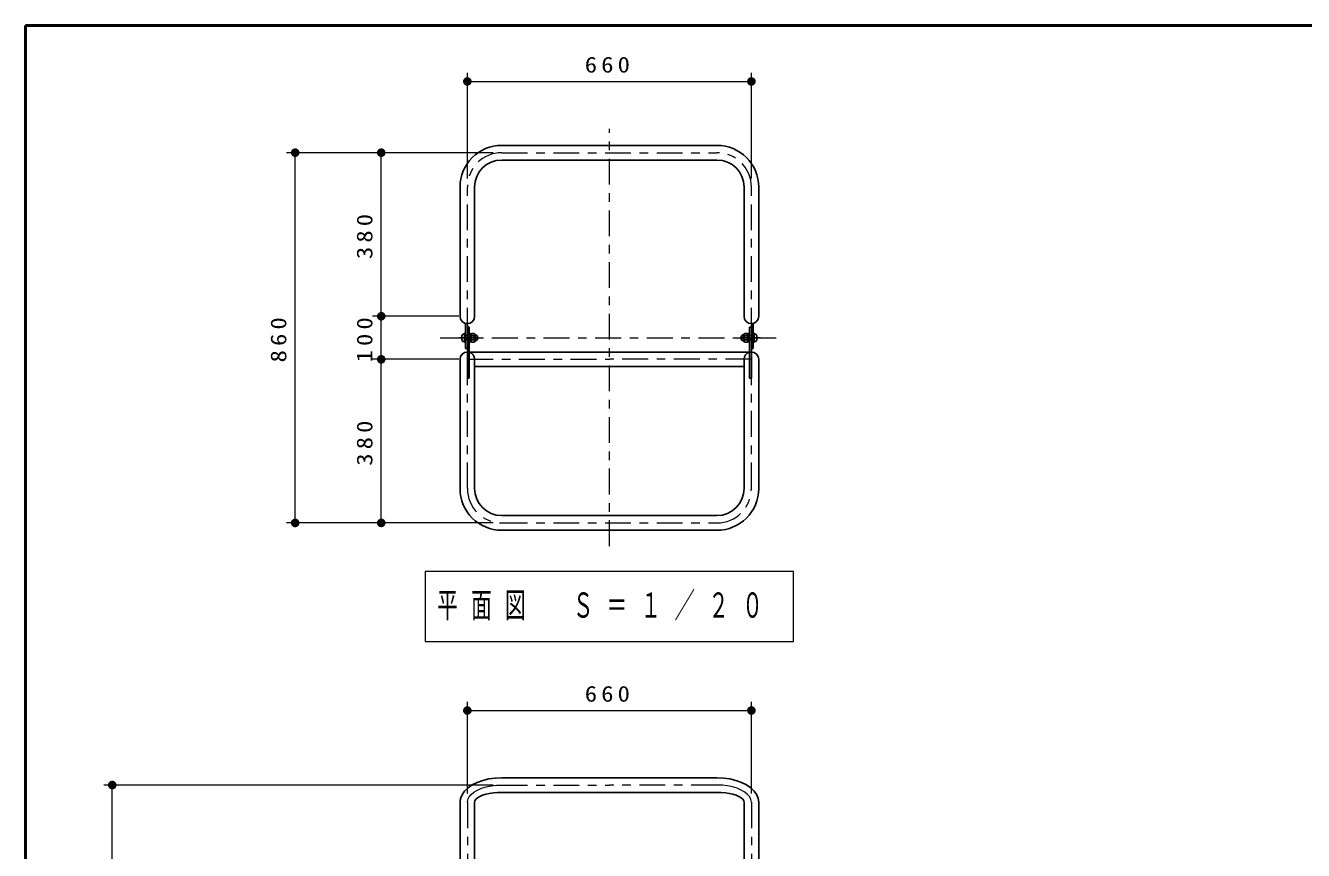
# Model space of a CAD drawing. Units: millimetres on the paper, scale 1:20. Extents: x 86 to 451, y 394 to 677.
# Drawn here: x 86 to 234.5, y 581.2 to 677 of the extents above; entities that cross this region are included whole.
import ezdxf

# ---------------------------------------------------------------- set-up
doc = ezdxf.new("R2010")
doc.units = ezdxf.units.MM
doc.linetypes.add('USER1', pattern=[4.5, 2.5, -2])
doc.linetypes.add('USER2', pattern=[6, 3, -1, 1, -1])
doc.layers.add('1_20', color=7, linetype='Continuous', lineweight=25)
doc.layers.add('NAKAMURA図枠', color=7, linetype='Continuous', lineweight=13)
doc.styles.add('ＭＳ ゴシック', font='')
doc.styles.get('ＭＳ ゴシック').set_extended_font_data('MS Gothic')

# ---------------------------------------------------------------- blocks, each defined once
blk = doc.blocks.new('filled_dot')
at = {"color": 0, "linetype": 'Continuous', "lineweight": -2, "const_width": 1.25}
blk.add_lwpolyline([(-0.625, 0, 1), (0.625, 0, 1)], format="xyb", close=True, dxfattribs=at)

msp = doc.modelspace()

# ---------------------------------------------------------------- linework, layer by layer
at = {"layer": '1_20', "lineweight": 13}
for p, q in [((137.352, 659.237), (137.352, 671.511)), ((170.352, 659.237), (170.352, 671.511)), ((137.352, 670.511), (170.352, 670.511)), ((140.352, 662.237), (116.352, 662.237)), ((117.352, 619.237), (117.352, 662.237)), ((127.352, 643.237), (127.352, 662.237)), ((136.352, 643.237), (126.352, 643.237)), ((127.352, 638.237), (127.352, 643.237)), ((136.352, 638.237), (126.352, 638.237)), ((127.352, 619.237), (127.352, 638.237)), ((140.352, 619.237), (116.352, 619.237)), ((132.452, 613.594), (132.452, 605.46)), ((175.252, 613.594), (132.452, 613.594)), ((175.252, 605.46), (175.252, 613.594)), ((132.452, 605.46), (175.252, 605.46)), ((137.352, 587.796), (137.352, 598.448)), ((170.352, 587.796), (170.352, 598.448)), ((137.352, 597.448), (170.352, 597.448)), ((140.352, 588.796), (95.102, 588.796)), ((96.102, 488.796), (96.102, 588.796))]:
    msp.add_line(p, q, dxfattribs=at)
at = {"layer": '1_20', "linetype": 'USER2', "lineweight": 13}
for p, q in [((153.852, 616.539), (153.852, 665.024)), ((141.352, 662.237), (166.352, 662.237)), ((137.352, 623.237), (137.352, 658.237)), ((170.352, 623.237), (170.352, 658.237)), ((134.212, 640.737), (173.932, 640.737)), ((137.352, 638.237), (153.852, 638.237)), ((170.352, 638.237), (153.852, 638.237)), ((141.352, 619.237), (166.352, 619.237)), ((141.352, 588.796), (153.852, 588.796)), ((166.352, 588.796), (153.852, 588.796)), ((137.352, 586.796), (137.352, 578.407)), ((170.352, 586.796), (170.352, 578.407))]:
    msp.add_line(p, q, dxfattribs=at)
at = {"layer": '1_20'}
for p, q in [((141.352, 663.087), (166.352, 663.087)), ((141.352, 661.387), (166.352, 661.387)), ((136.502, 658.237), (136.502, 643.237)), ((138.202, 658.237), (138.202, 643.237)), ((169.502, 658.237), (169.502, 643.237)), ((171.202, 658.237), (171.202, 643.237)), ((137.127, 639.487), (137.127, 642.417)), ((137.352, 641.987), (137.352, 642.387)), ((170.352, 641.987), (170.352, 642.387)), ((170.577, 639.487), (170.577, 642.417)), ((137.127, 641.262), (137.027, 641.262)), ((137.027, 641.262), (137.027, 640.212)), ((137.027, 640.212), (137.127, 640.212)), ((137.127, 641.262), (137.127, 640.212)), ((137.677, 641.262), (137.577, 641.262)), ((137.577, 641.262), (137.577, 640.212)), ((137.577, 640.212), (137.677, 640.212)), ((137.677, 641.262), (137.677, 640.212)), ((137.677, 640.277), (137.677, 641.197)), ((137.677, 641.197), (137.802, 641.197)), ((137.677, 640.773), (137.802, 640.74)), ((137.677, 640.733), (137.802, 640.7)), ((137.677, 640.277), (137.802, 640.277)), ((137.802, 641.161), (137.84, 641.227)), ((137.802, 640.277), (137.802, 641.197)), ((137.802, 640.312), (137.802, 641.161)), ((137.802, 640.312), (137.84, 640.247)), ((137.84, 641.227), (138.164, 641.227)), ((138.164, 640.982), (137.84, 640.982)), ((138.164, 640.492), (137.84, 640.492)), ((137.84, 640.247), (138.164, 640.247)), ((138.202, 641.161), (138.164, 641.227)), ((138.202, 640.312), (138.164, 640.247)), ((138.202, 640.312), (138.202, 641.161)), ((169.502, 641.161), (169.54, 641.227)), ((169.502, 640.312), (169.502, 641.161)), ((169.502, 640.312), (169.54, 640.247)), ((169.864, 641.227), (169.54, 641.227)), ((169.54, 640.982), (169.864, 640.982)), ((169.54, 640.492), (169.864, 640.492)), ((169.864, 640.247), (169.54, 640.247)), ((169.902, 641.161), (169.864, 641.227)), ((169.902, 640.312), (169.864, 640.247)), ((169.902, 640.277), (169.902, 641.197)), ((170.027, 641.197), (169.902, 641.197)), ((169.902, 640.312), (169.902, 641.161)), ((170.027, 640.773), (169.902, 640.74)), ((170.027, 640.733), (169.902, 640.7)), ((170.027, 640.277), (169.902, 640.277)), ((170.027, 641.262), (170.127, 641.262)), ((170.027, 641.262), (170.027, 640.212)), ((170.027, 640.277), (170.027, 641.197)), ((170.127, 640.212), (170.027, 640.212)), ((170.127, 641.262), (170.127, 640.212)), ((170.577, 641.262), (170.677, 641.262)), ((170.577, 641.262), (170.577, 640.212)), ((170.677, 640.212), (170.577, 640.212)), ((170.677, 641.262), (170.677, 640.212)), ((137.127, 639.487), (137.352, 639.487)), ((170.577, 639.487), (170.352, 639.487)), ((141.352, 589.646), (153.852, 589.646)), ((166.352, 589.646), (153.852, 589.646)), ((141.352, 587.946), (153.852, 587.946)), ((166.352, 587.946), (153.852, 587.946)), ((136.502, 586.796), (136.502, 576.796)), ((138.202, 586.796), (138.202, 578.963)), ((169.502, 586.796), (169.502, 578.963)), ((171.202, 586.796), (171.202, 576.796))]:
    msp.add_line(p, q, dxfattribs=at)
at = {"layer": '1_20', "color": 20}
for p, q in [((137.352, 636.062), (137.352, 641.987)), ((137.352, 641.987), (137.577, 641.987)), ((137.577, 636.062), (137.577, 641.987)), ((170.127, 636.062), (170.127, 641.987)), ((170.352, 641.987), (170.127, 641.987)), ((170.352, 636.062), (170.352, 641.987)), ((137.352, 639.087), (153.852, 639.087)), ((170.352, 639.087), (153.852, 639.087)), ((136.502, 623.237), (136.502, 638.237)), ((138.202, 623.237), (138.202, 638.237)), ((138.202, 637.387), (153.852, 637.387)), ((169.502, 637.387), (153.852, 637.387)), ((169.502, 623.237), (169.502, 638.237)), ((171.202, 623.237), (171.202, 638.237)), ((137.577, 636.062), (137.352, 636.062)), ((170.127, 636.062), (170.352, 636.062)), ((141.352, 620.087), (166.352, 620.087)), ((141.352, 618.387), (166.352, 618.387))]:
    msp.add_line(p, q, dxfattribs=at)
at = {"layer": '1_20', "color": 1, "linetype": 'USER2', "lineweight": 13}
for p, q in [((136.297, 640.737), (138.652, 640.737)), ((138.675, 640.737), (136.428, 640.737)), ((169.03, 640.737), (171.276, 640.737)), ((171.408, 640.737), (169.052, 640.737))]:
    msp.add_line(p, q, dxfattribs=at)
at = {"layer": '1_20', "color": 1}
for p, q in [((136.727, 640.937), (136.727, 640.537)), ((137.027, 641.187), (136.977, 641.187)), ((137.027, 640.287), (136.977, 640.287)), ((137.027, 641.187), (137.027, 640.287)), ((138.277, 640.987), (137.027, 640.987)), ((138.277, 640.487), (137.027, 640.487)), ((137.577, 641.262), (137.577, 640.212)), ((138.277, 640.987), (138.277, 640.487)), ((169.427, 640.987), (169.427, 640.487)), ((169.427, 640.987), (170.677, 640.987)), ((169.427, 640.487), (170.677, 640.487)), ((170.127, 641.262), (170.127, 640.212)), ((170.677, 641.187), (170.677, 640.287)), ((170.677, 641.187), (170.727, 641.187)), ((170.677, 640.287), (170.727, 640.287)), ((170.977, 640.937), (170.977, 640.537))]:
    msp.add_line(p, q, dxfattribs=at)
at = {"layer": '1_20'}
for points in [[(136.502, 586.796), (136.562, 587.241), (136.74, 587.676), (137.031, 588.089), (137.429, 588.471), (137.923, 588.811), (138.501, 589.101), (139.15, 589.335), (139.854, 589.506), (140.594, 589.61), (141.352, 589.646)], [(171.202, 586.796), (171.143, 587.241), (170.965, 587.676), (170.674, 588.089), (170.276, 588.471), (169.782, 588.811), (169.203, 589.101), (168.554, 589.335), (167.851, 589.506), (167.111, 589.61), (166.352, 589.646)], [(138.202, 586.796), (138.241, 586.975), (138.356, 587.151), (138.546, 587.318), (138.804, 587.472), (139.125, 587.609), (139.501, 587.726), (139.922, 587.82), (140.379, 587.889), (140.859, 587.931), (141.352, 587.946)], [(169.502, 586.796), (169.463, 586.975), (169.348, 587.151), (169.159, 587.318), (168.901, 587.472), (168.58, 587.609), (168.204, 587.726), (167.782, 587.82), (167.326, 587.889), (166.845, 587.931), (166.352, 587.946)]]:
    msp.add_lwpolyline(points, dxfattribs=at)
at = {"layer": '1_20', "linetype": 'USER2', "lineweight": 13}
for points in [[(137.352, 586.796), (137.401, 587.108), (137.548, 587.414), (137.788, 587.704), (138.116, 587.971), (138.524, 588.21), (139.001, 588.414), (139.536, 588.578), (140.116, 588.698), (140.727, 588.771), (141.352, 588.796)], [(170.352, 586.796), (170.303, 587.108), (170.156, 587.414), (169.916, 587.704), (169.588, 587.971), (169.181, 588.21), (168.703, 588.414), (168.168, 588.578), (167.588, 588.698), (166.978, 588.771), (166.352, 588.796)]]:
    msp.add_lwpolyline(points, dxfattribs=at)
at = {"layer": '1_20'}
for centre, radius, start, end in [((141.352, 658.237), 4.85, 90, 180), ((166.352, 658.237), 4.85, 0, 90), ((141.352, 658.237), 3.15, 90, 180), ((166.352, 658.237), 3.15, 0, 90), ((137.352, 643.237), 0.85, 180, 0), ((170.352, 643.237), 0.85, 180, 0), ((138.613, 640.737), 0.811, 162.41194, 197.58807), ((138.246, 641.161), 0.443, 180.00003, 203.86506), ((138.246, 640.312), 0.443, 156.13494, 180), ((137.759, 641.161), 0.443, 336.13495, 359.99996), ((137.391, 640.737), 0.811, 342.41195, 17.58808), ((137.759, 640.312), 0.443, 0.00002, 23.86508), ((138.202, 640.737), 0.375, 270.00001, 90), ((169.502, 640.737), 0.375, 89.99999, 269.99999), ((170.313, 640.737), 0.811, 162.41192, 197.58805), ((169.946, 641.161), 0.443, 180.00004, 203.86505), ((169.946, 640.312), 0.443, 156.13492, 179.99998), ((169.459, 641.161), 0.443, 336.13494, 359.99997), ((169.091, 640.737), 0.811, 342.41193, 17.58806), ((169.459, 640.312), 0.443, 360, 23.86506)]:
    msp.add_arc(centre, radius, start, end, dxfattribs=at)
at = {"layer": '1_20', "linetype": 'USER2', "lineweight": 13}
for centre, start, end in [((141.352, 658.237), 90, 180), ((166.352, 658.237), 0, 90), ((141.352, 623.237), 180, 270), ((166.352, 623.237), 270, 0)]:
    msp.add_arc(centre, 4, start, end, dxfattribs=at)
at = {"layer": '1_20', "color": 1}
for centre, start, end in [((136.977, 640.937), 90, 180), ((136.977, 640.537), 180, 270), ((170.727, 640.937), 0, 90), ((170.727, 640.537), 270, 0)]:
    msp.add_arc(centre, 0.25, start, end, dxfattribs=at)
at = {"layer": '1_20', "linetype": 'USER1', "lineweight": 13}
for centre, start, end in [((138.202, 640.737), 270.00001, 90), ((169.502, 640.737), 89.99999, 269.99999)]:
    msp.add_arc(centre, 0.325, start, end, dxfattribs=at)
at = {"layer": '1_20', "color": 20}
for centre, radius, start, end in [((137.352, 638.237), 0.85, 90, 180), ((137.352, 638.237), 0.85, 0, 74.65052), ((170.352, 638.237), 0.85, 105.34948, 180), ((170.352, 638.237), 0.85, 0, 90), ((141.352, 623.237), 4.85, 180, 270), ((141.352, 623.237), 3.15, 180, 270), ((166.352, 623.237), 3.15, 270, 0), ((166.352, 623.237), 4.85, 270, 0)]:
    msp.add_arc(centre, radius, start, end, dxfattribs=at)
at = {"layer": 'NAKAMURA図枠', "lineweight": 50}
for p, q in [((86.026, 677), (86.026, 420)), ((451.026, 677), (86.026, 677))]:
    msp.add_line(p, q, dxfattribs=at)

# ---------------------------------------------------------------- block references
at = {"layer": '1_20', "lineweight": 13, "xscale": 0.4, "yscale": 0.4}
for p in [(137.352, 670.511), (137.352, 597.448)]:
    msp.add_blockref('filled_dot', p, dxfattribs=at)
for p, rotation in [((170.352, 670.511), 180), ((117.352, 662.237), 270), ((127.352, 662.237), 270), ((127.352, 643.237), 270), ((127.352, 643.237), 90), ((127.352, 638.237), 270), ((127.352, 638.237), 90), ((117.352, 619.237), 90), ((127.352, 619.237), 90), ((170.352, 597.448), 180), ((96.102, 588.796), 270)]:
    msp.add_blockref('filled_dot', p, dxfattribs=dict(at, rotation=rotation))

# ---------------------------------------------------------------- texts
at = {"layer": '1_20', "style": 'ＭＳ ゴシック'}
for s, insert, char_height, attachment_point in [('\\T1.33;\\W1.15;660', (153.852, 671.511), 1.833, 8), ('\\T1.64;\\W0.6;平面図\u3000Ｓ＝１／２０', (133.852, 609.527), 2.933, 4), ('\\T1.33;\\W1.15;660', (153.852, 598.448), 1.833, 8)]:
    msp.add_mtext(s, dxfattribs=dict(at, insert=insert, char_height=char_height, attachment_point=attachment_point))
at = {"layer": '1_20', "char_height": 1.833, "attachment_point": 8, "rotation": 90, "style": 'ＭＳ ゴシック'}
for s, insert in [('\\T1.33;\\W1.15;380', (126.352, 652.737)), ('\\T1.33;\\W1.15;860', (116.352, 640.737)), ('\\T1.33;\\W1.15;100', (126.352, 640.737)), ('\\T1.33;\\W1.15;380', (126.352, 628.737))]:
    msp.add_mtext(s, dxfattribs=dict(at, insert=insert))

doc.saveas('drawing.dxf')
